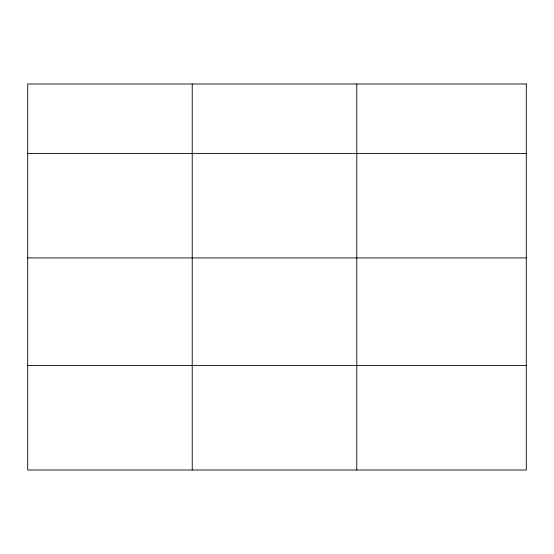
<?xml version="1.0" encoding="UTF-8"?>
<svg xmlns="http://www.w3.org/2000/svg" width="554" height="554" viewBox="0 0 554 554"><rect width="100%" height="100%" fill="white"/><g stroke="black" fill="none" stroke-linecap="round" stroke-linejoin="round"><path stroke-width="0.83" d="M27.7 153.458L526.3 153.458M27.7 257.922L526.3 257.922M27.7 365.55L526.3 365.55M356.776 83.986L356.776 470.014M192.238 83.986L192.238 470.014M526.3 83.986L27.7 83.986L27.7 470.014L526.3 470.014L526.3 83.986"/></g></svg>
